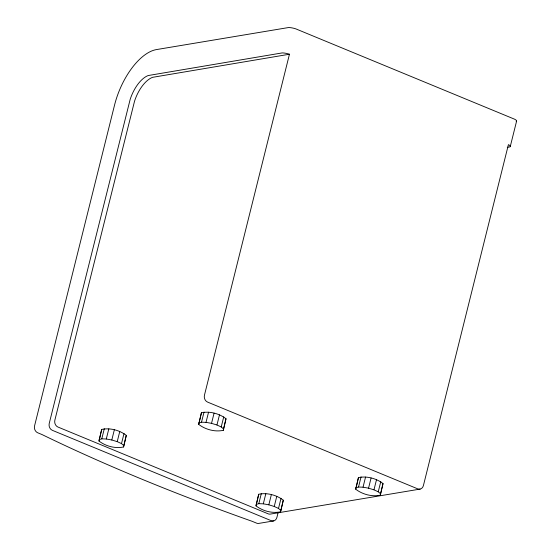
<?xml version="1.0" encoding="UTF-8"?>
<svg xmlns="http://www.w3.org/2000/svg" width="551" height="551" viewBox="0 0 551 551"><rect width="100%" height="100%" fill="white"/><g stroke="black" fill="none" stroke-linecap="round" stroke-linejoin="round"><path stroke-width="0.83" d="M98.973 441.034L101.694 429.422C109.986 427.61 119.608 430.2 126.282 435.366L123.555 446.978C115.262 448.789 105.64 446.2 98.973 441.034L101.694 429.422M123.555 446.978L126.282 435.366M198.697 424.394L201.425 412.782C209.717 410.97 219.332 413.56 226.006 418.726L223.279 430.338C214.986 432.149 205.365 429.56 198.697 424.394L201.425 412.782M223.279 430.338L226.006 418.726M255.988 505.859L258.715 494.254C267.008 492.436 276.63 495.032 283.297 500.198L280.569 511.803C272.277 513.622 262.662 511.025 255.988 505.859L258.715 494.254M280.569 511.803L283.297 500.198M355.712 489.219L358.439 477.614C366.732 475.795 376.354 478.392 383.021 483.558L380.293 495.163C372.008 496.981 362.386 494.385 355.712 489.219L358.439 477.614M380.293 495.163L383.021 483.558M99.166 439.574L101.777 438.844L104.311 428.699M101.777 438.844L106.288 438.995L108.816 428.85M106.288 438.995L111.805 439.994L114.332 429.842M123.748 445.518L121.495 443.61L117.232 441.64L119.76 431.495M121.495 443.61L124.023 433.465M278.159 512.423L276.905 517.437A5.407 4.518 80.5 0 1 271.278 520.709L52.324 430.31A5.407 4.518 80.5 0 1 49.232 423.437L130.16 99.428A26.971 13.162 -67.6 0 1 148.198 75.535L282.167 52.917A7.301 1.853 14 0 1 289.461 54.232L204.449 395.198A5.407 4.518 80.5 0 0 207.541 402.078L417.775 488.875A5.407 4.518 80.5 0 0 423.402 485.603L508.415 144.631A7.301 1.853 14 0 1 509.84 146.924L507.292 147.344M198.89 422.934L201.508 422.204L204.035 412.058M201.508 422.204L206.012 422.355L208.547 412.21M206.012 422.355L211.529 423.354L214.057 413.202M223.472 428.878L221.22 426.97L216.956 425L219.484 414.855M221.22 426.97L223.747 416.825M256.187 504.399L258.798 503.676L261.326 493.524M258.798 503.676L263.309 503.828L265.837 493.675M263.309 503.828L268.819 504.819L271.354 494.674M280.769 510.343L278.51 508.442L274.246 506.472L276.774 496.32M278.51 508.442L281.038 498.29M355.912 487.759L358.522 487.036L361.057 476.884M358.522 487.036L363.033 487.187L365.561 477.035M363.033 487.187L368.55 488.179L371.078 478.034M380.493 493.703L378.234 491.802L373.971 489.832L376.505 479.68M378.234 491.802L380.769 481.65M510.267 146.511L516.59 121.137M289.461 54.232L152.558 77.333A26.971 13.162 -67.6 0 0 134.527 101.232L54.859 420.158A5.407 4.518 80.5 0 0 57.951 427.039L268.185 513.835A5.407 4.518 80.5 0 0 270.534 514.055L420.124 489.095M273.627 520.929L258.963 523.374A5.407 4.518 80.5 0 1 256.614 523.154L252.255 521.356A790.403 200.571 14 0 1 42.021 434.56L37.661 432.755A5.407 4.518 80.5 0 1 34.561 425.882L114.518 105.207A54.06 26.386 -67.6 0 1 156.498 49.576L288.49 27.55A7.301 1.853 14 0 1 295.784 28.859L514.737 119.264A7.301 1.853 14 0 1 516.163 121.551M211.529 423.354L216.956 425M368.55 488.179L373.971 489.832M111.805 439.994L117.232 441.64M268.819 504.819L274.246 506.472"/></g></svg>
